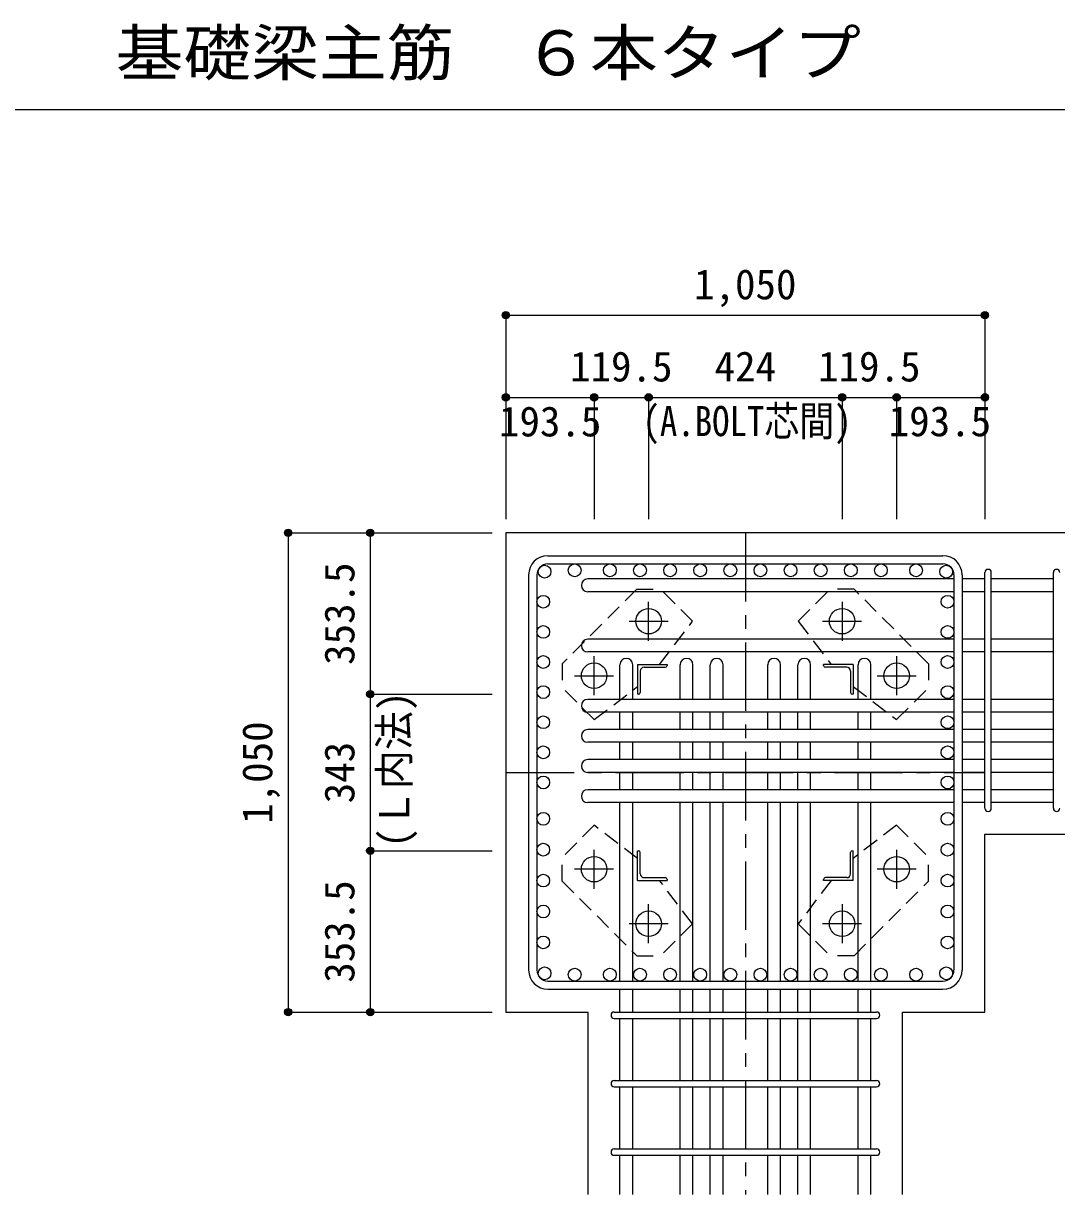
# Model space of a CAD drawing. Units: millimetres at full size, sheet at 1:30. Extents: x -5973 to 5954, y -4195 to 4201.
# Drawn here: x -1030 to 1234, y -2600 to -33 of the extents above; entities that cross this region are included whole.
import ezdxf
from ezdxf.enums import TextEntityAlignment as Align

# ---------------------------------------------------------------- set-up
doc = ezdxf.new("R2010")
doc.units = ezdxf.units.MM
doc.header["$LTSCALE"] = 30
doc.header["$PDMODE"] = 32
doc.header["$PDSIZE"] = 15
doc.linetypes.add('CHAIN1', pattern=[8, 5, -1, 1, -1])
doc.linetypes.add('DASHED1', pattern=[1.8, 1.2, -0.6])
for name, color, linetype in [('0-1', 2, 'Continuous'), ('0-2', 4, 'Continuous'), ('0-3', 3, 'Continuous'), ('0-4', 7, 'Continuous'), ('0-5', 7, 'Continuous'), ('0-6', 7, 'Continuous'), ('0-7', 4, 'Continuous'), ('0-9', 4, 'DASHED1'), ('0-D', 4, 'Continuous'), ('6-7_文字', 7, 'Continuous'), ('F-0_枠', 6, 'Continuous')]:
    doc.layers.add(name, color=color, linetype=linetype)
doc.styles.add('ＭＳ ゴシック', font='')
doc.styles.get('ＭＳ ゴシック').set_extended_font_data('MS Gothic')

msp = doc.modelspace()

# ---------------------------------------------------------------- linework, layer by layer
at = {"layer": '0-1'}
for p, q in [((27.44, -1149.89), (27.44, -2199.89)), ((1477.44, -1149.89), (27.44, -1149.89)), ((1077.44, -1810.32), (1477.44, -1810.32)), ((1077.44, -2199.89), (1077.44, -1810.32)), ((27.44, -2199.89), (207.94, -2199.89)), ((207.94, -2599.89), (207.94, -2199.89))]:
    msp.add_line(p, q, dxfattribs=at)
msp.add_lwpolyline([(896.94, -2599.89), (896.94, -2199.89), (1077.44, -2199.89)], dxfattribs=at)
at = {"layer": '0-2', "linetype": 'CHAIN1'}
for p, q in [((340.44, -1386.1), (340.44, -1300.59)), ((764.44, -1300.59), (764.44, -1386.09)), ((297.64, -1343.39), (383.14, -1343.39)), ((721.74, -1343.39), (807.24, -1343.39)), ((220.94, -1505.6), (220.94, -1420.09)), ((883.94, -1420.09), (883.94, -1505.59)), ((178.14, -1462.89), (263.64, -1462.89)), ((841.24, -1462.89), (926.74, -1462.89)), ((220.94, -1929.7), (220.94, -1844.2)), ((883.94, -1844.19), (883.94, -1929.7)), ((263.64, -1886.89), (178.14, -1886.89)), ((926.74, -1886.89), (841.24, -1886.89)), ((340.44, -2049.2), (340.44, -1963.7)), ((764.44, -1963.69), (764.44, -2049.2)), ((383.14, -2006.39), (297.64, -2006.39)), ((807.24, -2006.39), (721.74, -2006.39))]:
    msp.add_line(p, q, dxfattribs=at)
at = {"layer": '0-2'}
for p, q in [((315.94, -1438.39), (380.94, -1438.39)), ((315.94, -1438.39), (315.94, -1503.39)), ((321.94, -1452.89), (321.94, -1499.39)), ((330.44, -1444.39), (376.94, -1444.39)), ((380.94, -1438.39), (380.94, -1440.39)), ((788.94, -1438.39), (723.94, -1438.39)), ((723.94, -1440.39), (723.94, -1438.39)), ((774.44, -1444.39), (727.94, -1444.39)), ((782.94, -1452.89), (782.94, -1499.39)), ((788.94, -1438.39), (788.94, -1503.39)), ((317.94, -1503.39), (315.94, -1503.39)), ((788.94, -1503.39), (786.94, -1503.39)), ((315.94, -1846.39), (317.94, -1846.39)), ((315.94, -1911.39), (315.94, -1846.39)), ((786.94, -1846.39), (788.94, -1846.39)), ((788.94, -1911.39), (788.94, -1846.39)), ((321.94, -1896.89), (321.94, -1850.39)), ((782.94, -1896.89), (782.94, -1850.39)), ((315.94, -1911.39), (380.94, -1911.39)), ((330.44, -1905.39), (376.94, -1905.39)), ((380.94, -1909.39), (380.94, -1911.39)), ((723.94, -1911.39), (723.94, -1909.39)), ((788.94, -1911.39), (723.94, -1911.39)), ((774.44, -1905.39), (727.94, -1905.39))]:
    msp.add_line(p, q, dxfattribs=at)
at = {"layer": '0-2', "color": 3}
for centre in [(340.44, -1343.39), (764.44, -1343.39), (220.94, -1462.89), (883.94, -1462.89), (220.94, -1886.89), (883.94, -1886.89), (340.44, -2006.39), (764.44, -2006.39)]:
    msp.add_circle(centre, 28, dxfattribs=at)
at = {"layer": '0-2'}
for centre, radius, start, end in [((330.44, -1452.89), 8.5, 90, 180), ((376.94, -1440.39), 4, 270, 0), ((727.94, -1440.39), 4, 180, 270), ((774.44, -1452.89), 8.5, 0, 90), ((317.94, -1499.39), 4, 270, 0), ((786.94, -1499.39), 4, 180, 270), ((317.94, -1850.39), 4, 0, 90), ((786.94, -1850.39), 4, 90, 180), ((330.44, -1896.89), 8.5, 180, 270), ((774.44, -1896.89), 8.5, 270, 0), ((376.94, -1909.39), 4, 0, 90), ((727.94, -1909.39), 4, 90, 180)]:
    msp.add_arc(centre, radius, start, end, dxfattribs=at)
at = {"layer": '0-3'}
for centre in [(112.37, -1234.82), (178.37, -1231.89), (255.44, -1231.89), (321.44, -1231.89), (387.44, -1231.89), (453.44, -1231.89), (519.44, -1231.89), (585.44, -1231.89), (651.44, -1231.89), (717.44, -1231.89), (783.44, -1231.89), (849.44, -1231.89), (926.51, -1231.89), (992.51, -1234.82), (109.44, -1300.82), (995.44, -1300.82), (109.44, -1366.82), (995.44, -1366.82), (109.44, -1432.82), (995.44, -1432.82), (109.44, -1498.82), (995.44, -1498.82), (109.44, -1564.82), (995.44, -1564.82), (109.44, -1630.82), (995.44, -1630.82), (109.44, -1696.82), (995.44, -1696.82), (109.44, -1776.45), (995.44, -1776.45), (109.44, -1844.15), (995.44, -1844.15), (109.44, -1911.86), (995.44, -1911.86), (109.44, -1979.56), (995.44, -1979.56), (109.44, -2047.26), (995.44, -2047.26), (112.37, -2114.97), (178.37, -2117.89), (255.44, -2117.89), (321.44, -2117.89), (387.44, -2117.89), (453.44, -2117.89), (519.44, -2117.89), (585.44, -2117.89), (651.44, -2117.89), (717.44, -2117.89), (783.44, -2117.89), (849.44, -2117.89), (926.51, -2117.89), (992.51, -2114.97)]:
    msp.add_circle(centre, 14, dxfattribs=at)
at = {"layer": '0-4'}
for p, q in [((119.44, -1199.89), (985.44, -1199.89)), ((119.44, -1217.89), (985.44, -1217.89)), ((77.44, -1241.89), (77.44, -2107.89)), ((95.44, -1241.89), (95.44, -2107.89)), ((1009.44, -1241.89), (1009.44, -2107.89)), ((1027.44, -1241.89), (1027.44, -2107.89)), ((119.44, -2131.89), (985.44, -2131.89)), ((119.44, -2149.89), (985.44, -2149.89))]:
    msp.add_line(p, q, dxfattribs=at)
for centre, radius, start, end in [((119.44, -1241.89), 42, 90, 180), ((985.44, -1241.89), 42, 0, 90), ((119.44, -1241.89), 24, 90, 180), ((985.44, -1241.89), 24, 0, 90), ((119.44, -2107.89), 42, 180, 270), ((119.44, -2107.89), 24, 180, 270), ((985.44, -2107.89), 42, 270, 0), ((985.44, -2107.89), 24, 270, 0)]:
    msp.add_arc(centre, radius, start, end, dxfattribs=at)
at = {"layer": '0-5'}
for p, q in [((1009.44, -1250.82), (206.94, -1250.82)), ((1077.44, -1250.82), (1027.44, -1250.82)), ((1227.44, -1250.82), (1091.44, -1250.82)), ((1009.44, -1278.82), (206.94, -1278.82)), ((1077.44, -1278.82), (1027.44, -1278.82)), ((1227.44, -1278.82), (1091.44, -1278.82)), ((1009.44, -1382.82), (206.94, -1382.82)), ((1077.44, -1382.82), (1027.44, -1382.82)), ((1227.44, -1382.82), (1091.44, -1382.82)), ((1009.44, -1410.82), (206.94, -1410.82)), ((1077.44, -1410.82), (1027.44, -1410.82)), ((1227.44, -1410.82), (1091.44, -1410.82)), ((277.44, -1514.82), (277.44, -1438.89)), ((305.44, -1514.82), (305.44, -1438.89)), ((409.44, -1514.82), (409.44, -1438.89)), ((437.44, -1514.82), (437.44, -1438.89)), ((475.44, -1514.82), (475.44, -1438.89)), ((503.44, -1514.82), (503.44, -1438.89)), ((601.44, -1514.82), (601.44, -1438.89)), ((629.44, -1514.82), (629.44, -1438.89)), ((667.44, -1514.82), (667.44, -1438.89)), ((695.44, -1514.82), (695.44, -1438.89)), ((799.44, -1514.82), (799.44, -1438.89)), ((827.44, -1514.82), (827.44, -1438.89)), ((1009.44, -1514.82), (206.94, -1514.82)), ((1077.44, -1514.82), (1027.44, -1514.82)), ((1227.44, -1514.82), (1091.44, -1514.82)), ((1009.44, -1542.82), (206.94, -1542.82)), ((277.44, -1580.82), (277.44, -1542.82)), ((305.44, -1580.82), (305.44, -1542.82)), ((409.44, -1580.82), (409.44, -1542.82)), ((437.44, -1580.82), (437.44, -1542.82)), ((475.44, -1580.82), (475.44, -1542.82)), ((503.44, -1580.82), (503.44, -1542.82)), ((601.44, -1580.82), (601.44, -1542.82)), ((629.44, -1580.82), (629.44, -1542.82)), ((667.44, -1580.82), (667.44, -1542.82)), ((695.44, -1580.82), (695.44, -1542.82)), ((799.44, -1580.82), (799.44, -1542.82)), ((827.44, -1580.82), (827.44, -1542.82)), ((1077.44, -1542.82), (1027.44, -1542.82)), ((1227.44, -1542.82), (1091.44, -1542.82)), ((1009.44, -1580.82), (206.94, -1580.82)), ((1077.44, -1580.82), (1027.44, -1580.82)), ((1227.44, -1580.82), (1091.44, -1580.82)), ((1009.44, -1608.82), (206.94, -1608.82)), ((277.44, -1646.82), (277.44, -1608.82)), ((305.44, -1646.82), (305.44, -1608.82)), ((409.44, -1646.82), (409.44, -1608.82)), ((437.44, -1646.82), (437.44, -1608.82)), ((475.44, -1646.82), (475.44, -1608.82)), ((503.44, -1646.82), (503.44, -1608.82)), ((601.44, -1646.82), (601.44, -1608.82)), ((629.44, -1646.82), (629.44, -1608.82)), ((667.44, -1646.82), (667.44, -1608.82)), ((695.44, -1646.82), (695.44, -1608.82)), ((799.44, -1646.82), (799.44, -1608.82)), ((827.44, -1646.82), (827.44, -1608.82)), ((1077.44, -1608.82), (1027.44, -1608.82)), ((1227.44, -1608.82), (1091.44, -1608.82)), ((1009.44, -1646.82), (206.94, -1646.82)), ((1077.44, -1646.82), (1027.44, -1646.82)), ((1227.44, -1646.82), (1091.44, -1646.82)), ((1009.44, -1674.82), (206.94, -1674.82)), ((277.44, -1712.82), (277.44, -1674.82)), ((305.44, -1712.82), (305.44, -1674.82)), ((409.44, -1712.82), (409.44, -1674.82)), ((437.44, -1712.82), (437.44, -1674.82)), ((475.44, -1712.82), (475.44, -1674.82)), ((503.44, -1712.82), (503.44, -1674.82)), ((601.44, -1712.82), (601.44, -1674.82)), ((629.44, -1712.82), (629.44, -1674.82)), ((667.44, -1712.82), (667.44, -1674.82)), ((695.44, -1712.82), (695.44, -1674.82)), ((799.44, -1712.82), (799.44, -1674.82)), ((827.44, -1712.82), (827.44, -1674.82)), ((1077.44, -1674.82), (1027.44, -1674.82)), ((1227.44, -1674.82), (1091.44, -1674.82)), ((1009.44, -1712.82), (206.94, -1712.82)), ((1077.44, -1712.82), (1027.44, -1712.82)), ((1227.44, -1712.82), (1091.44, -1712.82)), ((1009.44, -1740.82), (206.94, -1740.82)), ((277.44, -2131.89), (277.44, -1740.89)), ((305.44, -2131.89), (305.44, -1740.82)), ((409.44, -2131.89), (409.44, -1740.82)), ((437.44, -2131.89), (437.44, -1740.82)), ((475.44, -2131.89), (475.44, -1740.89)), ((503.44, -2131.89), (503.44, -1740.82)), ((601.44, -2131.89), (601.44, -1740.82)), ((629.44, -2131.89), (629.44, -1740.82)), ((667.44, -2131.89), (667.44, -1740.82)), ((695.44, -2131.89), (695.44, -1740.82)), ((799.44, -2131.89), (799.44, -1740.89)), ((827.44, -2131.89), (827.44, -1740.82)), ((1077.44, -1740.82), (1027.44, -1740.82)), ((1227.44, -1740.82), (1091.44, -1740.82)), ((277.44, -2199.89), (277.44, -2149.89)), ((305.44, -2199.89), (305.44, -2149.89)), ((409.44, -2199.89), (409.44, -2149.89)), ((437.44, -2199.89), (437.44, -2149.89)), ((475.44, -2199.89), (475.44, -2149.89)), ((503.44, -2199.89), (503.44, -2149.89)), ((601.44, -2199.89), (601.44, -2149.89)), ((629.44, -2199.89), (629.44, -2149.89)), ((667.44, -2199.89), (667.44, -2149.89)), ((695.44, -2199.89), (695.44, -2149.89)), ((799.44, -2199.89), (799.44, -2149.89)), ((827.44, -2199.89), (827.44, -2149.89)), ((277.44, -2349.89), (277.44, -2213.89)), ((305.44, -2349.89), (305.44, -2213.89)), ((409.44, -2349.89), (409.44, -2213.89)), ((437.44, -2349.89), (437.44, -2213.89)), ((475.44, -2349.89), (475.44, -2213.89)), ((503.44, -2349.89), (503.44, -2213.89)), ((601.44, -2349.89), (601.44, -2213.89)), ((629.44, -2349.89), (629.44, -2213.89)), ((667.44, -2349.89), (667.44, -2213.89)), ((695.44, -2349.89), (695.44, -2213.89)), ((799.44, -2349.89), (799.44, -2213.89)), ((827.44, -2349.89), (827.44, -2213.89)), ((277.44, -2499.89), (277.44, -2363.89)), ((305.44, -2499.89), (305.44, -2363.89)), ((409.44, -2499.89), (409.44, -2363.89)), ((437.44, -2499.89), (437.44, -2363.89)), ((475.44, -2499.89), (475.44, -2363.89)), ((503.44, -2499.89), (503.44, -2363.89)), ((601.44, -2499.89), (601.44, -2363.89)), ((629.44, -2499.89), (629.44, -2363.89)), ((667.44, -2499.89), (667.44, -2363.89)), ((695.44, -2499.89), (695.44, -2363.89)), ((799.44, -2499.89), (799.44, -2363.89)), ((827.44, -2499.89), (827.44, -2363.89)), ((277.44, -2599.89), (277.44, -2513.89)), ((305.44, -2599.89), (305.44, -2513.89)), ((409.44, -2599.89), (409.44, -2513.89)), ((437.44, -2599.89), (437.44, -2513.89)), ((475.44, -2599.89), (475.44, -2513.89)), ((503.44, -2599.89), (503.44, -2513.89)), ((601.44, -2599.89), (601.44, -2513.89)), ((629.44, -2599.89), (629.44, -2513.89)), ((667.44, -2599.89), (667.44, -2513.89)), ((695.44, -2599.89), (695.44, -2513.89)), ((799.44, -2599.89), (799.44, -2513.89)), ((827.44, -2599.89), (827.44, -2513.89))]:
    msp.add_line(p, q, dxfattribs=at)
for centre, start, end in [((206.94, -1264.82), 90, 270), ((206.94, -1396.82), 90, 270), ((291.44, -1438.89), 0, 180), ((423.44, -1438.89), 0, 180), ((489.44, -1438.89), 0, 180), ((615.44, -1438.89), 0, 180), ((681.44, -1438.89), 0, 180), ((813.44, -1438.89), 0, 180), ((206.94, -1528.82), 90, 270), ((206.94, -1594.82), 90, 270), ((206.94, -1660.82), 90, 270), ((206.94, -1726.82), 90, 270)]:
    msp.add_arc(centre, 14, start, end, dxfattribs=at)
at = {"layer": '0-6'}
for p, q in [((1077.44, -1753.32), (1077.44, -1236.82)), ((1091.44, -1753.32), (1091.44, -1236.82)), ((1227.44, -1753.32), (1227.44, -1236.82)), ((264.94, -2199.89), (839.94, -2199.89)), ((264.94, -2213.89), (839.94, -2213.89)), ((264.94, -2349.89), (839.94, -2349.89)), ((264.94, -2363.89), (839.94, -2363.89)), ((264.94, -2499.89), (839.94, -2499.89)), ((264.94, -2513.89), (839.94, -2513.89))]:
    msp.add_line(p, q, dxfattribs=at)
for centre, start, end in [((1084.44, -1236.82), 0, 180), ((1084.44, -1236.82), 0, 180), ((1084.44, -1236.82), 0, 180), ((1084.44, -1236.82), 0, 180), ((1234.44, -1236.82), 0, 180), ((1084.44, -1753.32), 180, 0), ((1084.44, -1753.32), 180, 0), ((1084.44, -1753.32), 180, 0), ((1084.44, -1753.32), 180, 0), ((1234.44, -1753.32), 180, 0), ((264.94, -2206.89), 90, 270), ((264.94, -2206.89), 90, 270), ((264.94, -2206.89), 90, 270), ((264.94, -2206.89), 90, 270), ((839.94, -2206.89), 270, 90), ((839.94, -2206.89), 270, 90), ((839.94, -2206.89), 270, 90), ((839.94, -2206.89), 270, 90), ((264.94, -2356.89), 90, 270), ((839.94, -2356.89), 270, 90), ((264.94, -2506.89), 90, 270), ((839.94, -2506.89), 270, 90)]:
    msp.add_arc(centre, 7, start, end, dxfattribs=at)
at = {"layer": '0-9'}
for p, q in [((314.31, -1273.42), (150.97, -1436.77)), ((314.31, -1273.42), (366.63, -1273.42)), ((436.62, -1343.41), (366.63, -1273.42)), ((668.25, -1343.41), (738.24, -1273.42)), ((790.57, -1273.42), (738.24, -1273.42)), ((953.91, -1436.76), (790.57, -1273.42)), ((364.24, -1438.4), (436.62, -1343.41)), ((668.25, -1343.41), (740.64, -1438.4)), ((150.97, -1436.77), (150.97, -1489.09)), ((953.91, -1436.77), (953.91, -1489.09)), ((220.96, -1559.08), (315.94, -1486.7)), ((788.94, -1486.69), (883.92, -1559.08)), ((220.96, -1559.08), (150.97, -1489.09)), ((883.92, -1559.08), (953.91, -1489.09)), ((220.96, -1790.71), (150.97, -1860.7)), ((315.94, -1863.1), (220.96, -1790.71)), ((883.92, -1790.71), (788.94, -1863.09)), ((883.92, -1790.71), (953.91, -1860.7)), ((150.97, -1913.02), (150.97, -1860.7)), ((953.91, -1913.02), (953.91, -1860.7)), ((150.97, -1913.03), (314.31, -2076.37)), ((436.62, -2006.38), (364.24, -1911.39)), ((740.64, -1911.39), (668.25, -2006.38)), ((790.57, -2076.37), (953.91, -1913.02)), ((436.62, -2006.38), (366.63, -2076.37)), ((668.25, -2006.38), (738.24, -2076.37)), ((314.31, -2076.37), (366.63, -2076.37)), ((790.57, -2076.37), (738.24, -2076.37))]:
    msp.add_line(p, q, dxfattribs=at)
at = {"layer": '0-D'}
for p, q in [((27.44, -672.85), (27.44, -852.85)), ((27.44, -672.85), (1077.44, -672.85)), ((27.44, -672.85), (1077.44, -672.85)), ((1077.44, -672.85), (1077.44, -852.85)), ((27.44, -852.85), (27.44, -1119.89)), ((27.44, -852.85), (27.44, -1119.89)), ((27.44, -852.85), (220.94, -852.85)), ((220.94, -852.85), (220.94, -1119.89)), ((220.94, -852.85), (340.44, -852.85)), ((340.44, -852.85), (340.44, -1119.89)), ((340.44, -852.85), (764.44, -852.85)), ((764.44, -852.85), (764.44, -1119.89)), ((764.44, -852.85), (883.94, -852.85)), ((883.94, -852.85), (883.94, -1119.89)), ((883.94, -852.85), (1077.44, -852.85)), ((1077.44, -852.85), (1077.44, -1119.89)), ((-449.6, -1149.89), (-269.6, -1149.89)), ((-449.6, -1149.89), (-269.6, -1149.89)), ((-449.6, -1149.89), (-449.6, -2199.89)), ((-269.6, -1149.89), (-2.56, -1149.89)), ((-269.6, -1149.89), (-269.6, -1503.39)), ((-269.6, -1503.39), (-2.56, -1503.39)), ((-269.6, -1503.39), (-269.6, -1846.39)), ((-269.6, -1846.39), (-2.56, -1846.39)), ((-269.6, -1846.39), (-269.6, -2199.89)), ((-449.6, -2199.89), (-269.6, -2199.89)), ((-269.6, -2199.89), (-2.56, -2199.89)), ((-269.6, -2199.89), (-2.56, -2199.89))]:
    msp.add_line(p, q, dxfattribs=at)
at = {"layer": '0-D', "linetype": 'CHAIN1'}
for p, q in [((552.44, -1149.89), (552.44, -2599.89)), ((27.44, -1674.89), (1077.44, -1674.89))]:
    msp.add_line(p, q, dxfattribs=at)
at = {"layer": '0-D'}
for centre, radius in [((27.44, -672.85), 8), ((27.44, -672.85), 7.2), ((27.44, -672.85), 6.4), ((27.44, -672.85), 5.6), ((1077.44, -672.85), 8), ((1077.44, -672.85), 7.2), ((1077.44, -672.85), 6.4), ((1077.44, -672.85), 5.6), ((27.44, -672.85), 4.8), ((27.44, -672.85), 4), ((27.44, -672.85), 3.2), ((27.44, -672.85), 2.4), ((27.44, -672.85), 1.6), ((27.44, -672.85), 0.8), ((1077.44, -672.85), 4.8), ((1077.44, -672.85), 4), ((1077.44, -672.85), 3.2), ((1077.44, -672.85), 2.4), ((1077.44, -672.85), 1.6), ((1077.44, -672.85), 0.8), ((27.44, -852.85), 8), ((27.44, -852.85), 7.2), ((27.44, -852.85), 6.4), ((220.94, -852.85), 8), ((220.94, -852.85), 7.2), ((220.94, -852.85), 6.4), ((340.44, -852.85), 8), ((340.44, -852.85), 7.2), ((340.44, -852.85), 6.4), ((764.44, -852.85), 8), ((764.44, -852.85), 7.2), ((764.44, -852.85), 6.4), ((883.94, -852.85), 8), ((883.94, -852.85), 7.2), ((883.94, -852.85), 6.4), ((1077.44, -852.85), 8), ((1077.44, -852.85), 7.2), ((1077.44, -852.85), 6.4), ((27.44, -852.85), 5.6), ((27.44, -852.85), 4.8), ((27.44, -852.85), 4), ((27.44, -852.85), 3.2), ((27.44, -852.85), 2.4), ((27.44, -852.85), 1.6), ((27.44, -852.85), 0.8), ((220.94, -852.85), 5.6), ((220.94, -852.85), 4.8), ((220.94, -852.85), 4), ((220.94, -852.85), 3.2), ((220.94, -852.85), 2.4), ((220.94, -852.85), 1.6), ((220.94, -852.85), 0.8), ((340.44, -852.85), 5.6), ((340.44, -852.85), 4.8), ((340.44, -852.85), 4), ((340.44, -852.85), 3.2), ((340.44, -852.85), 2.4), ((340.44, -852.85), 1.6), ((340.44, -852.85), 0.8), ((764.44, -852.85), 5.6), ((764.44, -852.85), 4.8), ((764.44, -852.85), 4), ((764.44, -852.85), 3.2), ((764.44, -852.85), 2.4), ((764.44, -852.85), 1.6), ((764.44, -852.85), 0.8), ((883.94, -852.85), 5.6), ((883.94, -852.85), 4.8), ((883.94, -852.85), 4), ((883.94, -852.85), 3.2), ((883.94, -852.85), 2.4), ((883.94, -852.85), 1.6), ((883.94, -852.85), 0.8), ((1077.44, -852.85), 5.6), ((1077.44, -852.85), 4.8), ((1077.44, -852.85), 4), ((1077.44, -852.85), 3.2), ((1077.44, -852.85), 2.4), ((1077.44, -852.85), 1.6), ((1077.44, -852.85), 0.8), ((-449.6, -1149.89), 8), ((-449.6, -1149.89), 7.2), ((-449.6, -1149.89), 6.4), ((-449.6, -1149.89), 5.6), ((-449.6, -1149.89), 4.8), ((-449.6, -1149.89), 4), ((-449.6, -1149.89), 3.2), ((-449.6, -1149.89), 2.4), ((-449.6, -1149.89), 1.6), ((-449.6, -1149.89), 0.8), ((-269.6, -1149.89), 8), ((-269.6, -1149.89), 7.2), ((-269.6, -1149.89), 6.4), ((-269.6, -1149.89), 5.6), ((-269.6, -1149.89), 4.8), ((-269.6, -1149.89), 4), ((-269.6, -1149.89), 3.2), ((-269.6, -1149.89), 2.4), ((-269.6, -1149.89), 1.6), ((-269.6, -1149.89), 0.8), ((-269.6, -1503.39), 8), ((-269.6, -1503.39), 7.2), ((-269.6, -1503.39), 6.4), ((-269.6, -1503.39), 5.6), ((-269.6, -1503.39), 4.8), ((-269.6, -1503.39), 4), ((-269.6, -1503.39), 3.2), ((-269.6, -1503.39), 2.4), ((-269.6, -1503.39), 1.6), ((-269.6, -1503.39), 0.8), ((-269.6, -1846.39), 8), ((-269.6, -1846.39), 7.2), ((-269.6, -1846.39), 6.4), ((-269.6, -1846.39), 5.6), ((-269.6, -1846.39), 4.8), ((-269.6, -1846.39), 4), ((-269.6, -1846.39), 3.2), ((-269.6, -1846.39), 2.4), ((-269.6, -1846.39), 1.6), ((-269.6, -1846.39), 0.8), ((-449.6, -2199.89), 8), ((-449.6, -2199.89), 7.2), ((-449.6, -2199.89), 6.4), ((-449.6, -2199.89), 5.6), ((-449.6, -2199.89), 4.8), ((-449.6, -2199.89), 4), ((-449.6, -2199.89), 3.2), ((-449.6, -2199.89), 2.4), ((-449.6, -2199.89), 1.6), ((-449.6, -2199.89), 0.8), ((-269.6, -2199.89), 8), ((-269.6, -2199.89), 7.2), ((-269.6, -2199.89), 6.4), ((-269.6, -2199.89), 5.6), ((-269.6, -2199.89), 4.8), ((-269.6, -2199.89), 4), ((-269.6, -2199.89), 3.2), ((-269.6, -2199.89), 2.4), ((-269.6, -2199.89), 1.6), ((-269.6, -2199.89), 0.8)]:
    msp.add_circle(centre, radius, dxfattribs=at)
at = {"layer": '0-D', "color": 7}
for p in [(27.44, -672.85), (27.44, -672.85), (1077.44, -672.85), (27.44, -852.85), (27.44, -852.85), (220.94, -852.85), (220.94, -852.85), (340.44, -852.85), (340.44, -852.85), (764.44, -852.85), (764.44, -852.85), (883.94, -852.85), (883.94, -852.85), (1077.44, -852.85), (1077.44, -852.85), (-449.6, -1149.89), (-269.6, -1149.89), (-269.6, -1149.89), (-269.6, -1503.39), (-269.6, -1503.39), (-269.6, -1846.39), (-269.6, -1846.39), (-449.6, -2199.89), (-269.6, -2199.89), (-269.6, -2199.89)]:
    msp.add_point(p, dxfattribs=at)
at = {"layer": 'F-0_枠', "color": 2}
msp.add_line((-5972.88, -222.05), (3723.6, -222.05), dxfattribs=at)

# ---------------------------------------------------------------- texts
at = {"layer": '0-7', "style": 'ＭＳ ゴシック', "width": 0.85}
msp.add_text('(A.BOLT芯間)', height=65.98, dxfattribs=at).set_placement((326.92, -957.62), align=Align.BOTTOM_LEFT)
at = {"layer": '0-7', "style": 'ＭＳ ゴシック', "width": 0.95}
msp.add_text('(Ｌ内法)', height=65.98, rotation=90, dxfattribs=at).set_placement((-164.55, -1839.49), align=Align.BOTTOM_LEFT)
at = {"layer": '0-D', "style": 'ＭＳ ゴシック'}
for s, p in [('1,050', (439.94, -657.85)), ('119.5', (168.19, -837.85)), ('424', (484.94, -837.85)), ('119.5', (711.69, -837.85)), ('193.5', (12.37, -958.26)), ('193.5', (866.54, -957.91))]:
    msp.add_text(s, height=65.98, dxfattribs=at).set_placement(p, align=Align.BOTTOM_LEFT)
for s, p in [('353.5', (-284.6, -1439.14)), ('1,050', (-464.6, -1787.39)), ('343', (-284.6, -1742.39)), ('353.5', (-284.6, -2135.64))]:
    msp.add_text(s, height=65.98, rotation=90, dxfattribs=at).set_placement(p, align=Align.BOTTOM_LEFT)
at = {"layer": '6-7_文字', "color": 2, "style": 'ＭＳ ゴシック', "width": 1.1}
msp.add_text('\u3000\u3000基礎梁主筋\u3000６本タイプ', height=98.97, dxfattribs=at).set_placement((-1124.64, -177.05), align=Align.BOTTOM_LEFT)

doc.saveas('drawing.dxf')
